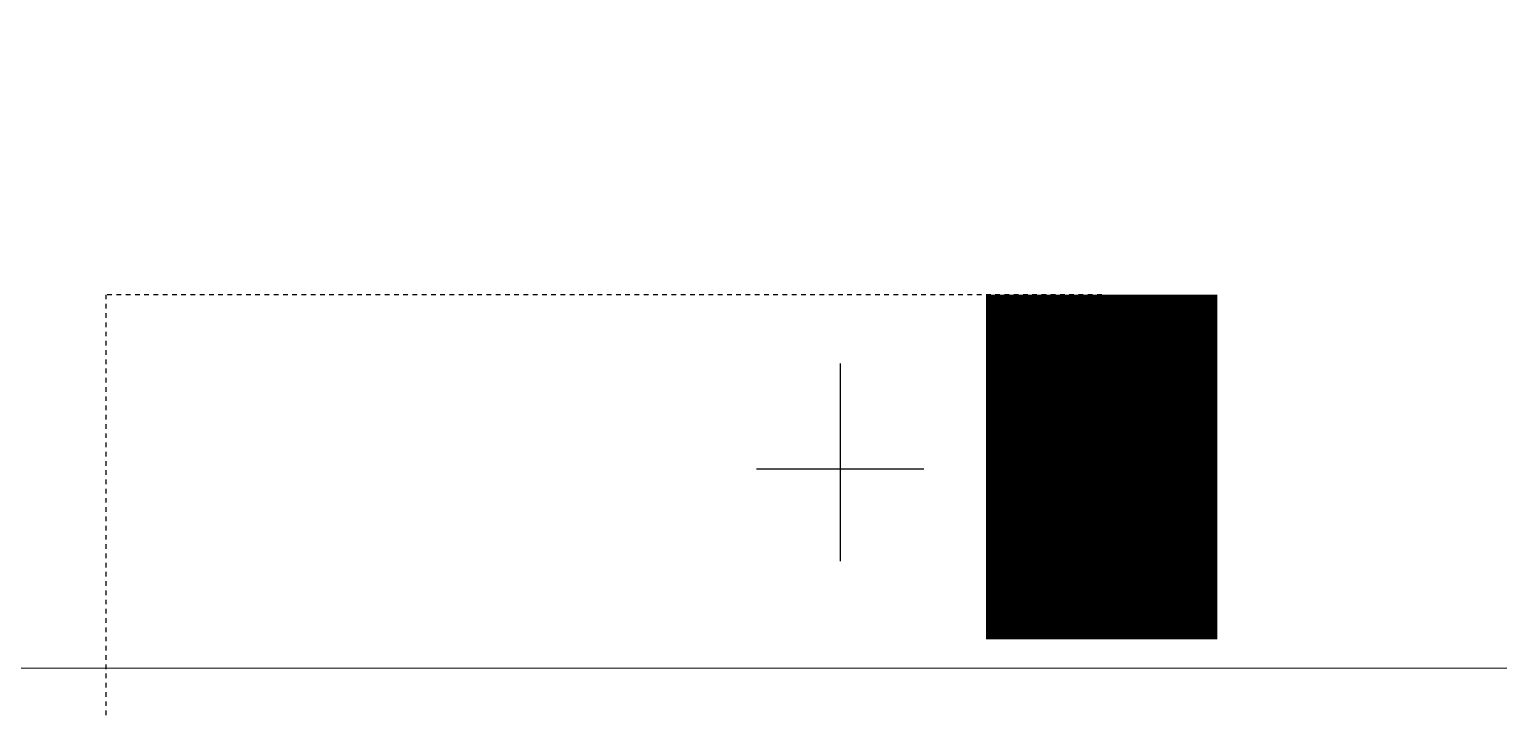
# Model space of a CAD drawing. Header units: feet. Extents: x -13743 to 68376, y -48 to 67763.
# Drawn here: x 4391.95 to 4423.71, y 64231.56 to 64246.28 of the extents above; entities that cross this region are included whole.
import ezdxf

# ---------------------------------------------------------------- set-up
doc = ezdxf.new("R2010")
doc.units = ezdxf.units.FT
doc.header["$MEASUREMENT"] = 0
doc.linetypes.add('HIDDEN', pattern=[0.375, 0.25, -0.125])
for name, color, linetype in [('E-HARN-COMP', 8, 'Continuous'), ('E-TRUNK-CABLE-POS', 6, 'HIDDEN'), ('Polarity-Text', 7, 'Continuous')]:
    doc.layers.add(name, color=color, linetype=linetype)

# ---------------------------------------------------------------- blocks, each defined once
blk = doc.blocks.new('A$C47dfd34d')
at = {"lineweight": 5}
for points in [[(2.41657, 0.40665), (2.41657, 0.00667), (2.22491, 0.00667), (2.22491, 0.40665)], [(2.22491, 0.00667), (2.22491, 0.40665)]]:
    blk.add_lwpolyline(points, close=True, dxfattribs=at)

msp = doc.modelspace()

# ---------------------------------------------------------------- linework, layer by layer
at = {"layer": 'E-HARN-COMP', "const_width": 5}
msp.add_lwpolyline([(4415.131, 64240.54), (4415.131, 64233.085)], dxfattribs=at)
at = {"layer": 'E-TRUNK-CABLE-POS', "ltscale": 0.1}
msp.add_lwpolyline([(4415.131, 64240.54), (4393.596, 64240.54), (4393.596, 64211.031)], dxfattribs=at)
at = {"layer": 'Polarity-Text'}
for p, q in [((4409.476, 64239.051), (4409.476, 64234.776)), ((4407.666, 64236.775), (4411.286, 64236.775))]:
    msp.add_line(p, q, dxfattribs=at)

# ---------------------------------------------------------------- block references
at = {"xscale": 194.318304, "yscale": 194.318304, "zscale": 194.318304, "rotation": 90}
msp.add_blockref('A$C47dfd34d', (4455.289, 63800.118), dxfattribs=at)

doc.saveas('drawing.dxf')
